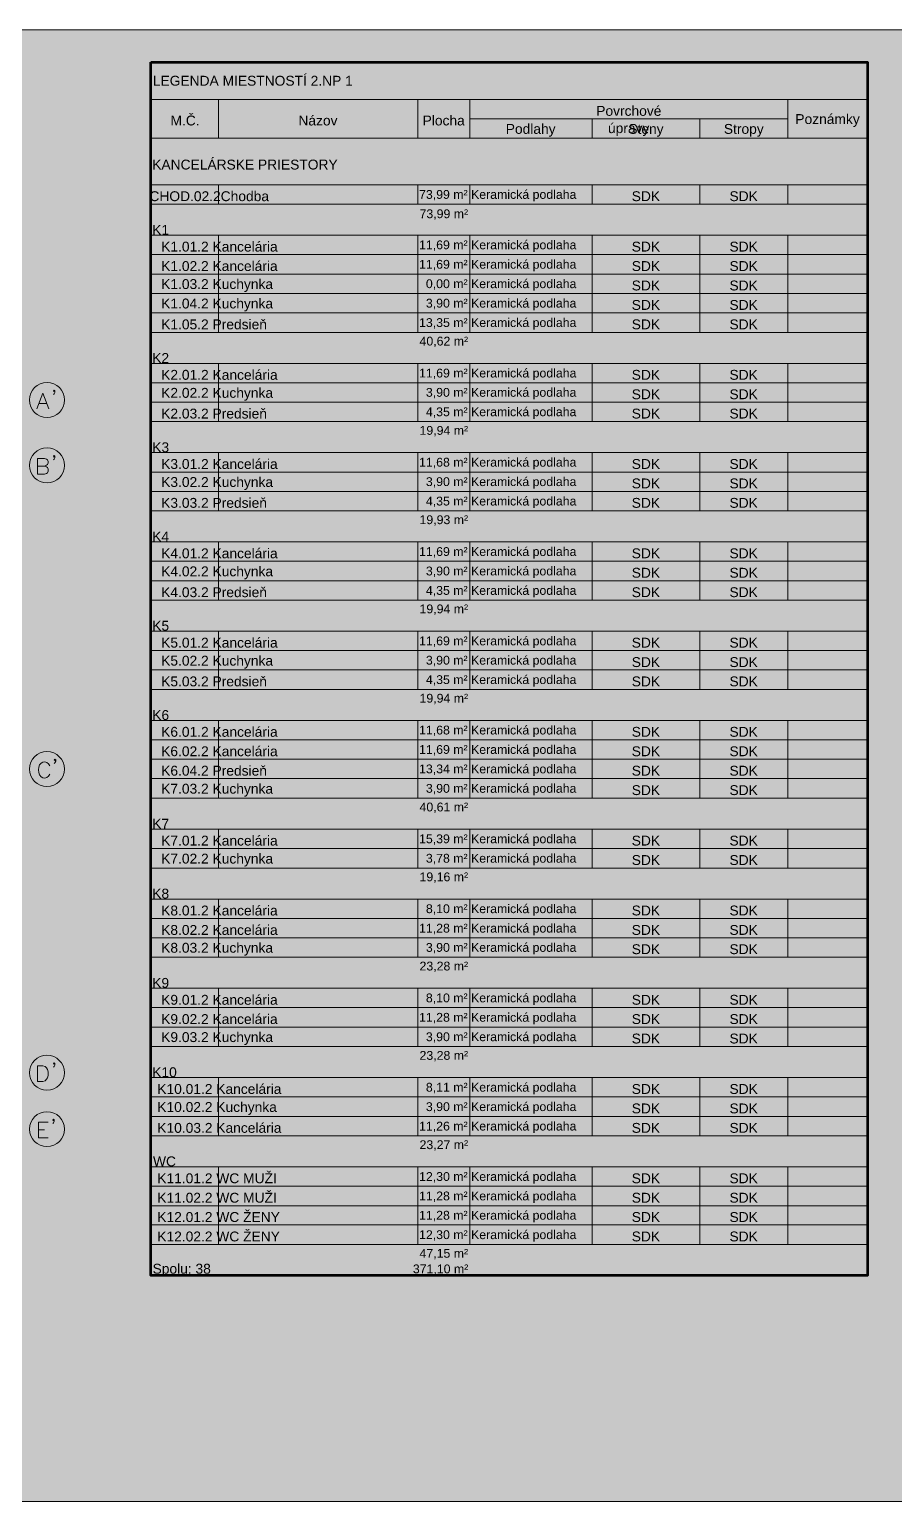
# Model space of a CAD drawing. Header units: millimetres. Extents: x 2377 to 264466, y -28213 to 61616.
# Drawn here: x 214197 to 232711, y -24410 to 7095 of the extents above; entities that cross this region are included whole.
import ezdxf

# ---------------------------------------------------------------- set-up
doc = ezdxf.new("R2010")
doc.units = ezdxf.units.MM
doc.layers.add('ZTI_KANAL', color=30, linetype='Continuous', lineweight=50)
doc.styles.add('PDF ArialMT', font='arial.ttf')

msp = doc.modelspace()

# ---------------------------------------------------------------- linework, layer by layer
at = {"layer": 'ZTI_KANAL', "color": 7, "lineweight": 9}
for points in [[(144446, -24410), (264438, -24410), (264438, 7087), (144446, 7087)], [(214371, -15420), (214371, -15084), (214485, -15084), (214533, -15100), (214565, -15131), (214581, -15163), (214597, -15214), (214597, -15293), (214581, -15341), (214565, -15373), (214533, -15404), (214485, -15420)]]:
    msp.add_lwpolyline(points, close=True, dxfattribs=at)
at = {"layer": 'ZTI_KANAL', "color": 7, "lineweight": 70}
msp.add_lwpolyline([(216797, 6392), (232131, 6392), (232131, 5598), (232131, -19571), (216797, -19571), (216797, 5598)], close=True, dxfattribs=at)
at = {"layer": 'ZTI_KANAL', "color": 7, "lineweight": 20}
for points in [[(216797, 5598), (232131, 5598)], [(218245, 5598), (218245, 5182), (218245, 4769)], [(222510, 5598), (222510, 5182), (222510, 4769)], [(223618, 5598), (223618, 5182)], [(230426, 5598), (230426, 5182)], [(230426, 4769), (230426, 5182), (228540, 5182), (226238, 5182), (223618, 5182), (223618, 4769)], [(226238, 5182), (226238, 4769)], [(228540, 5182), (228540, 4769)], [(232131, 4769), (230426, 4769), (228540, 4769), (226238, 4769), (223618, 4769), (222510, 4769), (218245, 4769), (216797, 4769)], [(232131, 3772), (230426, 3772), (228540, 3772), (226238, 3772), (223618, 3772), (222510, 3772), (218245, 3772), (216797, 3772)], [(218245, 3772), (218245, 3356)], [(222510, 3772), (222510, 3356)], [(223618, 3772), (223618, 3356)], [(226238, 3772), (226238, 3356)], [(228540, 3772), (228540, 3356)], [(230426, 3772), (230426, 3356)], [(232131, 3356), (230426, 3356), (228540, 3356), (226238, 3356), (223618, 3356), (222510, 3356), (218245, 3356), (216797, 3356)], [(232131, 2692), (230426, 2692), (228540, 2692), (226238, 2692), (223618, 2692), (222510, 2692), (218245, 2692), (216797, 2692)], [(218245, 2692), (218245, 2276), (218245, 1860), (218245, 1444), (218245, 1028), (218245, 612)], [(222510, 2692), (222510, 2276), (222510, 1860), (222510, 1444), (222510, 1028), (222510, 612)], [(223618, 2692), (223618, 2276), (223618, 1860), (223618, 1444), (223618, 1028), (223618, 612)], [(226238, 2692), (226238, 2276), (226238, 1860), (226238, 1444), (226238, 1028), (226238, 612)], [(228540, 2692), (228540, 2276), (228540, 1860), (228540, 1444), (228540, 1028), (228540, 612)], [(230426, 2692), (230426, 2276), (230426, 1860), (230426, 1444), (230426, 1028), (230426, 612)], [(232131, 2276), (230426, 2276), (228540, 2276), (226238, 2276), (223618, 2276), (222510, 2276), (218245, 2276), (216797, 2276)], [(232131, 1860), (230426, 1860), (228540, 1860), (226238, 1860), (223618, 1860), (222510, 1860), (218245, 1860), (216797, 1860)], [(232131, 1444), (230426, 1444), (228540, 1444), (226238, 1444), (223618, 1444), (222510, 1444), (218245, 1444), (216797, 1444)], [(232131, 1028), (230426, 1028), (228540, 1028), (226238, 1028), (223618, 1028), (222510, 1028), (218245, 1028), (216797, 1028)], [(232131, 612), (230426, 612), (228540, 612), (226238, 612), (223618, 612), (222510, 612), (218245, 612), (216797, 612)], [(232131, -51), (230426, -51), (228540, -51), (226238, -51), (223618, -51), (222510, -51), (218245, -51), (216797, -51)], [(218245, -51), (218245, -467), (218245, -880), (218245, -1296)], [(222510, -51), (222510, -467), (222510, -880), (222510, -1296)], [(223618, -51), (223618, -467), (223618, -880), (223618, -1296)], [(226238, -51), (226238, -467), (226238, -880), (226238, -1296)], [(228540, -51), (228540, -467), (228540, -880), (228540, -1296)], [(230426, -51), (230426, -467), (230426, -880), (230426, -1296)], [(232131, -467), (230426, -467), (228540, -467), (226238, -467), (223618, -467), (222510, -467), (218245, -467), (216797, -467)], [(232131, -880), (230426, -880), (228540, -880), (226238, -880), (223618, -880), (222510, -880), (218245, -880), (216797, -880)], [(232131, -1296), (230426, -1296), (228540, -1296), (226238, -1296), (223618, -1296), (222510, -1296), (218245, -1296), (216797, -1296)], [(232131, -1960), (230426, -1960), (228540, -1960), (226238, -1960), (223618, -1960), (222510, -1960), (218245, -1960), (216797, -1960)], [(218245, -1960), (218245, -2376), (218245, -2792), (218245, -3208)], [(222510, -1960), (222510, -2376), (222510, -2792), (222510, -3208)], [(223618, -1960), (223618, -2376), (223618, -2792), (223618, -3208)], [(226238, -1960), (226238, -2376), (226238, -2792), (226238, -3208)], [(228540, -1960), (228540, -2376), (228540, -2792), (228540, -3208)], [(230426, -1960), (230426, -2376), (230426, -2792), (230426, -3208)], [(232131, -2376), (230426, -2376), (228540, -2376), (226238, -2376), (223618, -2376), (222510, -2376), (218245, -2376), (216797, -2376)], [(232131, -2792), (230426, -2792), (228540, -2792), (226238, -2792), (223618, -2792), (222510, -2792), (218245, -2792), (216797, -2792)], [(232131, -3208), (230426, -3208), (228540, -3208), (226238, -3208), (223618, -3208), (222510, -3208), (218245, -3208), (216797, -3208)], [(232131, -3871), (230426, -3871), (228540, -3871), (226238, -3871), (223618, -3871), (222510, -3871), (218245, -3871), (216797, -3871)], [(218245, -3871), (218245, -4287), (218245, -4703), (218245, -5119)], [(222510, -3871), (222510, -4287), (222510, -4703), (222510, -5119)], [(223618, -3871), (223618, -4287), (223618, -4703), (223618, -5119)], [(226238, -3871), (226238, -4287), (226238, -4703), (226238, -5119)], [(228540, -3871), (228540, -4287), (228540, -4703), (228540, -5119)], [(230426, -3871), (230426, -4287), (230426, -4703), (230426, -5119)], [(232131, -4287), (230426, -4287), (228540, -4287), (226238, -4287), (223618, -4287), (222510, -4287), (218245, -4287), (216797, -4287)], [(232131, -4703), (230426, -4703), (228540, -4703), (226238, -4703), (223618, -4703), (222510, -4703), (218245, -4703), (216797, -4703)], [(232131, -5119), (230426, -5119), (228540, -5119), (226238, -5119), (223618, -5119), (222510, -5119), (218245, -5119), (216797, -5119)], [(232131, -5783), (230426, -5783), (228540, -5783), (226238, -5783), (223618, -5783), (222510, -5783), (218245, -5783), (216797, -5783)], [(218245, -5783), (218245, -6199), (218245, -6612), (218245, -7028)], [(222510, -5783), (222510, -6199), (222510, -6612), (222510, -7028)], [(223618, -5783), (223618, -6199), (223618, -6612), (223618, -7028)], [(226238, -5783), (226238, -6199), (226238, -6612), (226238, -7028)], [(228540, -5783), (228540, -6199), (228540, -6612), (228540, -7028)], [(230426, -5783), (230426, -6199), (230426, -6612), (230426, -7028)], [(232131, -6199), (230426, -6199), (228540, -6199), (226238, -6199), (223618, -6199), (222510, -6199), (218245, -6199), (216797, -6199)], [(232131, -6612), (230426, -6612), (228540, -6612), (226238, -6612), (223618, -6612), (222510, -6612), (218245, -6612), (216797, -6612)], [(232131, -7028), (230426, -7028), (228540, -7028), (226238, -7028), (223618, -7028), (222510, -7028), (218245, -7028), (216797, -7028)], [(232131, -7695), (230426, -7695), (228540, -7695), (226238, -7695), (223618, -7695), (222510, -7695), (218245, -7695), (216797, -7695)], [(218245, -7695), (218245, -8107), (218245, -8523), (218245, -8939), (218245, -9355)], [(222510, -7695), (222510, -8107), (222510, -8523), (222510, -8939), (222510, -9355)], [(223618, -7695), (223618, -8107), (223618, -8523), (223618, -8939), (223618, -9355)], [(226238, -7695), (226238, -8107), (226238, -8523), (226238, -8939), (226238, -9355)], [(228540, -7695), (228540, -8107), (228540, -8523), (228540, -8939), (228540, -9355)], [(230426, -7695), (230426, -8107), (230426, -8523), (230426, -8939), (230426, -9355)], [(232131, -8107), (230426, -8107), (228540, -8107), (226238, -8107), (223618, -8107), (222510, -8107), (218245, -8107), (216797, -8107)], [(232131, -8523), (230426, -8523), (228540, -8523), (226238, -8523), (223618, -8523), (222510, -8523), (218245, -8523), (216797, -8523)], [(232131, -8939), (230426, -8939), (228540, -8939), (226238, -8939), (223618, -8939), (222510, -8939), (218245, -8939), (216797, -8939)], [(232131, -9355), (230426, -9355), (228540, -9355), (226238, -9355), (223618, -9355), (222510, -9355), (218245, -9355), (216797, -9355)], [(232131, -10019), (230426, -10019), (228540, -10019), (226238, -10019), (223618, -10019), (222510, -10019), (218245, -10019), (216797, -10019)], [(218245, -10019), (218245, -10435), (218245, -10851)], [(222510, -10019), (222510, -10435), (222510, -10851)], [(223618, -10019), (223618, -10435), (223618, -10851)], [(226238, -10019), (226238, -10435), (226238, -10851)], [(228540, -10019), (228540, -10435), (228540, -10851)], [(230426, -10019), (230426, -10435), (230426, -10851)], [(232131, -10435), (230426, -10435), (228540, -10435), (226238, -10435), (223618, -10435), (222510, -10435), (218245, -10435), (216797, -10435)], [(232131, -10851), (230426, -10851), (228540, -10851), (226238, -10851), (223618, -10851), (222510, -10851), (218245, -10851), (216797, -10851)], [(232131, -11515), (230426, -11515), (228540, -11515), (226238, -11515), (223618, -11515), (222510, -11515), (218245, -11515), (216797, -11515)], [(218245, -11515), (218245, -11931), (218245, -12347), (218245, -12759)], [(222510, -11515), (222510, -11931), (222510, -12347), (222510, -12759)], [(223618, -11515), (223618, -11931), (223618, -12347), (223618, -12759)], [(226238, -11515), (226238, -11931), (226238, -12347), (226238, -12759)], [(228540, -11515), (228540, -11931), (228540, -12347), (228540, -12759)], [(230426, -11515), (230426, -11931), (230426, -12347), (230426, -12759)], [(232131, -11931), (230426, -11931), (228540, -11931), (226238, -11931), (223618, -11931), (222510, -11931), (218245, -11931), (216797, -11931)], [(232131, -12347), (230426, -12347), (228540, -12347), (226238, -12347), (223618, -12347), (222510, -12347), (218245, -12347), (216797, -12347)], [(232131, -12759), (230426, -12759), (228540, -12759), (226238, -12759), (223618, -12759), (222510, -12759), (218245, -12759), (216797, -12759)], [(232131, -13426), (230426, -13426), (228540, -13426), (226238, -13426), (223618, -13426), (222510, -13426), (218245, -13426), (216797, -13426)], [(218245, -13426), (218245, -13839), (218245, -14255), (218245, -14671)], [(222510, -13426), (222510, -13839), (222510, -14255), (222510, -14671)], [(223618, -13426), (223618, -13839), (223618, -14255), (223618, -14671)], [(226238, -13426), (226238, -13839), (226238, -14255), (226238, -14671)], [(228540, -13426), (228540, -13839), (228540, -14255), (228540, -14671)], [(230426, -13426), (230426, -13839), (230426, -14255), (230426, -14671)], [(232131, -13839), (230426, -13839), (228540, -13839), (226238, -13839), (223618, -13839), (222510, -13839), (218245, -13839), (216797, -13839)], [(232131, -14255), (230426, -14255), (228540, -14255), (226238, -14255), (223618, -14255), (222510, -14255), (218245, -14255), (216797, -14255)], [(232131, -14671), (230426, -14671), (228540, -14671), (226238, -14671), (223618, -14671), (222510, -14671), (218245, -14671), (216797, -14671)], [(232131, -15335), (230426, -15335), (228540, -15335), (226238, -15335), (223618, -15335), (222510, -15335), (218245, -15335), (216797, -15335)], [(218245, -15335), (218245, -15751), (218245, -16167), (218245, -16583)], [(222510, -15335), (222510, -15751), (222510, -16167), (222510, -16583)], [(223618, -15335), (223618, -15751), (223618, -16167), (223618, -16583)], [(226238, -15335), (226238, -15751), (226238, -16167), (226238, -16583)], [(228540, -15335), (228540, -15751), (228540, -16167), (228540, -16583)], [(230426, -15335), (230426, -15751), (230426, -16167), (230426, -16583)], [(232131, -15751), (230426, -15751), (228540, -15751), (226238, -15751), (223618, -15751), (222510, -15751), (218245, -15751), (216797, -15751)], [(232131, -16167), (230426, -16167), (228540, -16167), (226238, -16167), (223618, -16167), (222510, -16167), (218245, -16167), (216797, -16167)], [(232131, -16583), (230426, -16583), (228540, -16583), (226238, -16583), (223618, -16583), (222510, -16583), (218245, -16583), (216797, -16583)], [(232131, -17246), (230426, -17246), (228540, -17246), (226238, -17246), (223618, -17246), (222510, -17246), (218245, -17246), (216797, -17246)], [(218245, -17246), (218245, -17662), (218245, -18078), (218245, -18491), (218245, -18907)], [(222510, -17246), (222510, -17662), (222510, -18078), (222510, -18491), (222510, -18907)], [(223618, -17246), (223618, -17662), (223618, -18078), (223618, -18491), (223618, -18907)], [(226238, -17246), (226238, -17662), (226238, -18078), (226238, -18491), (226238, -18907)], [(228540, -17246), (228540, -17662), (228540, -18078), (228540, -18491), (228540, -18907)], [(230426, -17246), (230426, -17662), (230426, -18078), (230426, -18491), (230426, -18907)], [(232131, -17662), (230426, -17662), (228540, -17662), (226238, -17662), (223618, -17662), (222510, -17662), (218245, -17662), (216797, -17662)], [(232131, -18078), (230426, -18078), (228540, -18078), (226238, -18078), (223618, -18078), (222510, -18078), (218245, -18078), (216797, -18078)], [(232131, -18491), (230426, -18491), (228540, -18491), (226238, -18491), (223618, -18491), (222510, -18491), (218245, -18491), (216797, -18491)], [(232131, -18907), (230426, -18907), (228540, -18907), (226238, -18907), (223618, -18907), (222510, -18907), (218245, -18907), (216797, -18907)]]:
    msp.add_lwpolyline(points, dxfattribs=at)
at = {"layer": 'ZTI_KANAL', "color": 7, "lineweight": 9}
for points in [[(214739, -639), (214724, -655), (214708, -639), (214724, -623), (214739, -639), (214739, -671), (214724, -702), (214708, -718)], [(214355, -1023), (214482, -686), (214612, -1023)], [(214403, -912), (214565, -912)], [(214371, -2249), (214517, -2249), (214565, -2265), (214581, -2280), (214597, -2312), (214597, -2360), (214581, -2392), (214565, -2408), (214517, -2423), (214371, -2423), (214371, -2087), (214517, -2087), (214565, -2103), (214581, -2119), (214597, -2150), (214597, -2182), (214581, -2214), (214565, -2233), (214517, -2249)], [(214743, -2039), (214727, -2055), (214711, -2039), (214727, -2023), (214743, -2039), (214743, -2071), (214727, -2103), (214711, -2119)], [(214758, -8536), (214743, -8552), (214727, -8536), (214743, -8520), (214758, -8536), (214758, -8568), (214743, -8600), (214727, -8615)], [(214743, -15036), (214727, -15052), (214711, -15036), (214727, -15020), (214743, -15036), (214743, -15068), (214727, -15100), (214711, -15115)], [(214600, -16627), (214390, -16627), (214390, -16290), (214600, -16290)], [(214727, -16243), (214711, -16259), (214695, -16243), (214711, -16227), (214727, -16243), (214727, -16274), (214711, -16306), (214695, -16322)], [(214390, -16452), (214517, -16452)]]:
    msp.add_lwpolyline(points, dxfattribs=at)
for centre, radius in [((214573, -835), 375), ((214573, -2236), 375), ((214571, -8733), 374), ((214571, -15233), 374), ((214572, -16440), 374)]:
    msp.add_circle(centre, radius, dxfattribs=at)
msp.add_ellipse((214518, -8753), major_axis=(-1, 174), ratio=0.751199, start_param=5.225739, end_param=10.460418, dxfattribs=at)
at = {"layer": 'ZTI_KANAL', "color": 7, "lineweight": 35, "true_color": 0xffffff, "transparency": 33554559}
msp.add_solid([(144446, -24410), (264466, -24410), (144446, 7095), (264466, 7095)], dxfattribs=at)

# ---------------------------------------------------------------- texts
at = {"layer": 'ZTI_KANAL', "color": 7, "attachment_point": 4, "style": 'PDF ArialMT'}
for s, insert, char_height in [('LEGENDA MIESTNOSTÍ 2.NP 1', (216838, 5996), 211.22), ('Povrchové', (226327, 5351), 211.2), ('M.Č.', (217216, 5145), 211.2), ('Názov', (219953, 5145), 211.2), ('Plocha', (222611, 5145), 211.2), ('Podlahy', (224390, 4935), 211.2), ('úpravy', (226578, 4951), 211.2), ('Steny', (227013, 4935), 211.2), ('Stropy', (229058, 4935), 211.2), ('Poznámky', (230588, 5145), 211.2), ('KANCELÁRSKE PRIESTORY', (216825, 4202), 211.22), ('CHOD.02.2Chodba', (216765, 3525), 211.22), ('73,99 m² Keramická podlaha', (222535, 3536), 188.59), ('SDK', (227086, 3525), 211.2), ('SDK', (229178, 3525), 211.2), ('73,99 m²', (222545, 3133), 188.6), ('K1', (216825, 2805), 211.2), ('K1.01.2 Kancelária', (217016, 2446), 211.22), ('11,69 m² Keramická podlaha', (222535, 2457), 188.59), ('SDK', (227086, 2446), 211.2), ('SDK', (229178, 2446), 211.2), ('K1.02.2 Kancelária', (217016, 2030), 211.22), ('11,69 m² Keramická podlaha', (222535, 2041), 188.59), ('SDK', (227086, 2030), 211.2), ('SDK', (229178, 2030), 211.2), ('K1.03.2 Kuchynka', (217016, 1614), 211.22), ('0,00 m² Keramická podlaha', (222681, 1625), 188.59), ('SDK', (227086, 1614), 211.2), ('SDK', (229178, 1614), 211.2), ('K1.04.2 Kuchynka', (217016, 1198), 211.22), ('3,90 m² Keramická podlaha', (222681, 1209), 188.59), ('SDK', (227086, 1198), 211.2), ('SDK', (229178, 1198), 211.2), ('K1.05.2 Predsieň', (217016, 782), 211.22), ('13,35 m² Keramická podlaha', (222535, 793), 188.59), ('SDK', (227086, 782), 211.2), ('SDK', (229178, 782), 211.2), ('40,62 m²', (222545, 408), 188.6), ('K2', (216825, 64), 211.2), ('K2.01.2 Kancelária', (217016, -298), 211.22), ('11,69 m² Keramická podlaha', (222535, -287), 188.59), ('SDK', (227086, -298), 211.2), ('SDK', (229178, -298), 211.2), ('K2.02.2 Kuchynka', (217016, -714), 211.22), ('3,90 m² Keramická podlaha', (222681, -700), 188.59), ('SDK', (227086, -714), 211.2), ('SDK', (229178, -714), 211.2), ('K2.03.2 Predsieň', (217016, -1127), 211.22), ('4,35 m² Keramická podlaha', (222681, -1116), 188.59), ('SDK', (227086, -1127), 211.2), ('SDK', (229178, -1127), 211.2), ('19,94 m²', (222545, -1503), 188.6), ('K3', (216825, -1848), 211.2), ('K3.01.2 Kancelária', (217016, -2206), 211.22), ('11,68 m² Keramická podlaha', (222535, -2195), 188.59), ('SDK', (227086, -2206), 211.2), ('SDK', (229178, -2206), 211.2), ('K3.02.2 Kuchynka', (217016, -2622), 211.22), ('3,90 m² Keramická podlaha', (222681, -2611), 188.59), ('SDK', (227086, -2622), 211.2), ('SDK', (229178, -2622), 211.2), ('K3.03.2 Predsieň', (217016, -3038), 211.22), ('4,35 m² Keramická podlaha', (222681, -3027), 188.59), ('SDK', (227086, -3038), 211.2), ('SDK', (229178, -3038), 211.2), ('19,93 m²', (222545, -3415), 188.6), ('K4', (216825, -3756), 211.2), ('K4.01.2 Kancelária', (217016, -4118), 211.22), ('11,69 m² Keramická podlaha', (222535, -4107), 188.59), ('SDK', (227086, -4118), 211.2), ('SDK', (229178, -4118), 211.2), ('K4.02.2 Kuchynka', (217016, -4534), 211.22), ('3,90 m² Keramická podlaha', (222681, -4523), 188.59), ('SDK', (227086, -4534), 211.2), ('SDK', (229178, -4534), 211.2), ('K4.03.2 Predsieň', (217016, -4950), 211.22), ('4,35 m² Keramická podlaha', (222681, -4939), 188.59), ('SDK', (227086, -4950), 211.2), ('SDK', (229178, -4950), 211.2), ('19,94 m²', (222545, -5323), 188.6), ('K5', (216825, -5668), 211.2), ('K5.01.2 Kancelária', (217016, -6030), 211.22), ('11,69 m² Keramická podlaha', (222535, -6019), 188.59), ('SDK', (227086, -6030), 211.2), ('SDK', (229178, -6030), 211.2), ('K5.02.2 Kuchynka', (217016, -6446), 211.22), ('3,90 m² Keramická podlaha', (222681, -6432), 188.59), ('SDK', (227086, -6446), 211.2), ('SDK', (229178, -6446), 211.2), ('K5.03.2 Predsieň', (217016, -6859), 211.22), ('4,35 m² Keramická podlaha', (222681, -6848), 188.59), ('SDK', (227086, -6859), 211.2), ('SDK', (229178, -6859), 211.2), ('19,94 m²', (222545, -7235), 188.6), ('K6', (216825, -7579), 211.2), ('K6.01.2 Kancelária', (217016, -7938), 211.22), ('11,68 m² Keramická podlaha', (222535, -7927), 188.59), ('SDK', (227086, -7938), 211.2), ('SDK', (229178, -7938), 211.2), ('K6.02.2 Kancelária', (217016, -8354), 211.22), ('11,69 m² Keramická podlaha', (222535, -8343), 188.59), ('SDK', (227086, -8354), 211.2), ('SDK', (229178, -8354), 211.2), ('K6.04.2 Predsieň', (217016, -8770), 211.22), ('13,34 m² Keramická podlaha', (222535, -8759), 188.59), ('SDK', (227086, -8770), 211.2), ('SDK', (229178, -8770), 211.2), ('K7.03.2 Kuchynka', (217016, -9186), 211.22), ('3,90 m² Keramická podlaha', (222681, -9175), 188.59), ('SDK', (227086, -9186), 211.2), ('SDK', (229178, -9186), 211.2), ('40,61 m²', (222545, -9563), 188.6), ('K7', (216825, -9904), 211.2), ('K7.01.2 Kancelária', (217016, -10266), 211.22), ('15,39 m² Keramická podlaha', (222535, -10255), 188.59), ('SDK', (227086, -10266), 211.2), ('SDK', (229178, -10266), 211.2), ('K7.02.2 Kuchynka', (217016, -10682), 211.22), ('3,78 m² Keramická podlaha', (222681, -10671), 188.59), ('SDK', (227086, -10682), 211.2), ('SDK', (229178, -10682), 211.2), ('19,16 m²', (222545, -11058), 188.6), ('K8', (216825, -11400), 211.2), ('K8.01.2 Kancelária', (217016, -11762), 211.22), ('8,10 m² Keramická podlaha', (222681, -11751), 188.59), ('SDK', (227086, -11762), 211.2), ('SDK', (229178, -11762), 211.2), ('K8.02.2 Kancelária', (217016, -12178), 211.22), ('11,28 m² Keramická podlaha', (222535, -12167), 188.59), ('SDK', (227086, -12178), 211.2), ('SDK', (229178, -12178), 211.2), ('K8.03.2 Kuchynka', (217016, -12590), 211.22), ('3,90 m² Keramická podlaha', (222681, -12579), 188.59), ('SDK', (227086, -12590), 211.2), ('SDK', (229178, -12590), 211.2), ('23,28 m²', (222545, -12967), 188.6), ('K9', (216825, -13311), 211.2), ('8,10 m² Keramická podlaha', (222681, -13659), 188.59), ('K9.01.2 Kancelária', (217016, -13673), 211.22), ('SDK', (227086, -13673), 211.2), ('SDK', (229178, -13673), 211.2), ('K9.02.2 Kancelária', (217016, -14086), 211.22), ('11,28 m² Keramická podlaha', (222535, -14075), 188.59), ('SDK', (227086, -14086), 211.2), ('SDK', (229178, -14086), 211.2), ('K9.03.2 Kuchynka', (217016, -14502), 211.22), ('3,90 m² Keramická podlaha', (222681, -14491), 188.59), ('SDK', (227086, -14502), 211.2), ('SDK', (229178, -14502), 211.2), ('23,28 m²', (222545, -14879), 188.6), ('K10', (216825, -15223), 211.2), ('8,11 m² Keramická podlaha', (222681, -15571), 188.59), ('K10.01.2 Kancelária', (216933, -15582), 211.22), ('SDK', (227086, -15582), 211.2), ('SDK', (229178, -15582), 211.2), ('K10.02.2 Kuchynka', (216933, -15998), 211.22), ('3,90 m² Keramická podlaha', (222681, -15987), 188.59), ('SDK', (227086, -15998), 211.2), ('SDK', (229178, -15998), 211.2), ('K10.03.2 Kancelária', (216933, -16414), 211.22), ('11,26 m² Keramická podlaha', (222535, -16403), 188.59), ('SDK', (227086, -16414), 211.2), ('SDK', (229178, -16414), 211.2), ('23,27 m²', (222545, -16790), 188.6), ('WC', (216841, -17131), 211.2), ('K11.01.2 WC MUŽI', (216933, -17493), 211.22), ('12,30 m² Keramická podlaha', (222535, -17482), 188.59), ('SDK', (227086, -17493), 211.2), ('SDK', (229178, -17493), 211.2), ('K11.02.2 WC MUŽI', (216933, -17909), 211.22), ('11,28 m² Keramická podlaha', (222535, -17898), 188.59), ('SDK', (227086, -17909), 211.2), ('SDK', (229178, -17909), 211.2), ('K12.01.2 WC ŽENY', (216933, -18322), 211.22), ('11,28 m² Keramická podlaha', (222535, -18311), 188.59), ('SDK', (227086, -18322), 211.2), ('SDK', (229178, -18322), 211.2), ('K12.02.2 WC ŽENY', (216933, -18738), 211.22), ('12,30 m² Keramická podlaha', (222535, -18727), 188.59), ('SDK', (227086, -18738), 211.2), ('SDK', (229178, -18738), 211.2), ('47,15 m²', (222545, -19115), 188.6), ('Spolu: 38', (216832, -19459), 211.2), ('371,10 m²', (222402, -19448), 188.6)]:
    msp.add_mtext(s, dxfattribs=dict(at, insert=insert, char_height=char_height))

doc.saveas('drawing.dxf')
